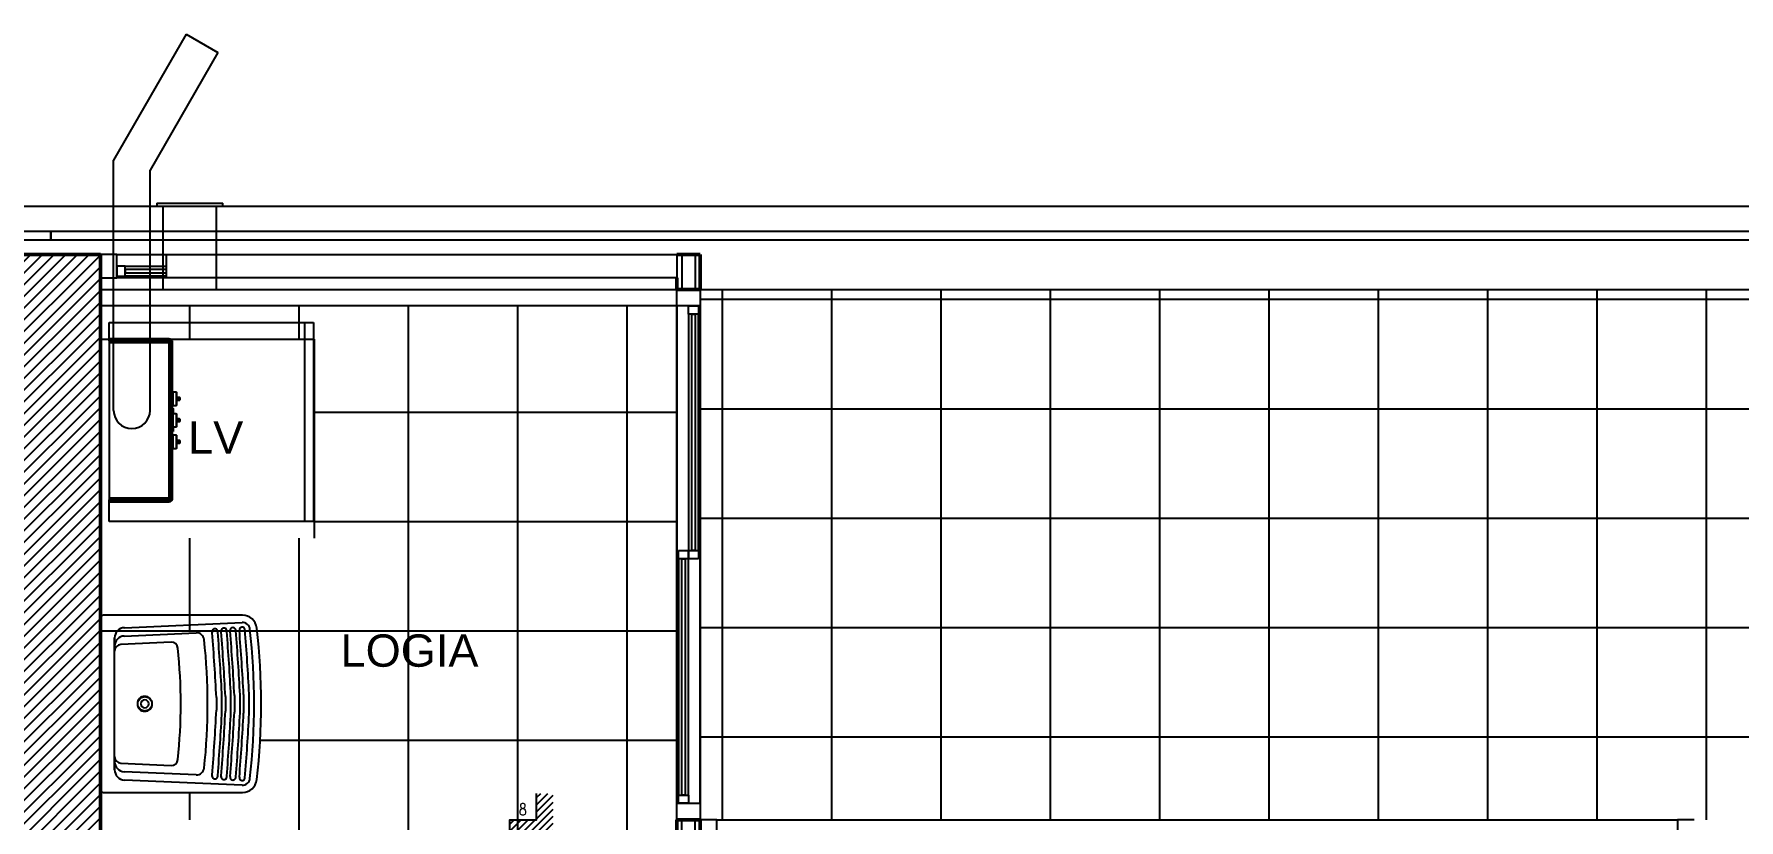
# Model space of a CAD drawing. Header units: millimetres. Extents: x -42700 to 155289, y -7931 to 68797.
# Drawn here: x 13645 to 18790, y 39490 to 41860 of the extents above; entities that cross this region are included whole.
import ezdxf

# ---------------------------------------------------------------- set-up
doc = ezdxf.new("R2010")
doc.units = ezdxf.units.MM
doc.layers.add('01 arquitectura', color=8, linetype='Continuous')
doc.styles.add('Arial_2', font='arial.ttf', dxfattribs={"height": 0.0975})
doc.styles.add('ROMANS', font='romans')

msp = doc.modelspace()

# ---------------------------------------------------------------- hatches: boundary and pattern name
at = {"layer": '01 arquitectura'}
h = msp.add_hatch(dxfattribs=at)
h.set_pattern_fill('_USER', color=9, scale=24.999937, angle=45, style=0, pattern_type=0)
h.set_pattern_definition([(45, (13544.71, 33609.606), (-17.677625, 17.677625), [])])
h.paths.add_polyline_path([(13544.711, 33609.606), (18789.698, 33609.606), (18789.698, 33909.605), (13844.71, 33909.605), (13844.71, 41194.587), (13544.711, 41194.587)])
h = msp.add_hatch(dxfattribs=at)
h.set_pattern_fill('FP_9', color=9, scale=999.9975, style=0, pattern_type=2)
h.set_pattern_definition([(90, (3841.73, 24229.63), (-329.999, 0), []), (180, (3841.73, 24229.63), (0, -329.999), [])])
h.paths.add_polyline_path([(15654.706, 39489.591), (26334.679, 39489.591), (26334.679, 41089.587), (15654.706, 41089.587), (15654.706, 39654.039)])
h = msp.add_hatch(dxfattribs=at)
h.set_pattern_fill('FP_19', color=9, scale=999.9975, style=0, pattern_type=2)
h.set_pattern_definition([(90, (4214.73, 24219.63), (-329.999, 0), []), (180, (4214.73, 24219.63), (0, -329.999), [])])
h.paths.add_polyline_path([(15073.11, 36149.6), (15234.707, 36149.6), (15234.707, 39139.592), (15584.706, 39139.592), (15584.706, 41039.587), (13844.71, 41039.587), (13844.71, 40939.588), (14489.709, 40939.588), (14489.709, 40339.589), (13844.71, 40339.589), (13844.71, 40057.09), (14329.709, 40057.09), (14329.709, 39572.091), (13844.71, 39572.091), (13844.71, 39489.591), (14444.709, 39489.591), (14444.709, 36149.6)])
h = msp.add_hatch(dxfattribs=at)
h.set_pattern_fill('_USER', color=9, scale=14.999962, angle=45, style=0, pattern_type=0)
h.set_pattern_definition([(45, (-111344.258, -91297.096), (-10.6065752, 10.6065752), [])])
h.paths.add_polyline_path([(15210.792, 39569.591), (15160.792, 39569.591), (15160.792, 39489.591), (15080.792, 39489.591), (15080.792, 39419.591), (15160.792, 39419.591), (15160.792, 39339.592), (15210.792, 39339.592)])

# ---------------------------------------------------------------- linework, layer by layer
at = {"layer": '01 arquitectura', "color": 8}
for p, q in [((14104.103, 41859.585), (13884.71, 41479.586)), ((14104.103, 41859.585), (14199.593, 41804.454)), ((14199.593, 41804.454), (13994.71, 41449.586)), ((13884.71, 40724.726), (13884.71, 41479.586)), ((13994.71, 40724.726), (13994.71, 41449.586)), ((39374.646, 41339.587), (867.003, 41339.587)), ((14014.71, 41349.587), (14214.709, 41349.587)), ((14014.71, 41349.587), (14014.71, 41339.587)), ((14034.71, 41089.587), (14034.71, 41339.587)), ((14194.709, 41089.587), (14194.709, 41339.587)), ((14214.709, 41339.587), (14214.709, 41349.587)), ((13694.711, 41264.419), (867.003, 41264.419)), ((13694.711, 41239.019), (13694.711, 41264.419)), ((39262.347, 41264.419), (13694.711, 41264.419)), ((13694.711, 41264.419), (13694.711, 41239.019)), ((867.003, 41239.019), (13694.711, 41239.019)), ((13694.711, 41239.019), (39236.947, 41239.019)), ((13894.71, 41194.587), (14044.71, 41194.587)), ((14044.71, 41194.587), (15584.706, 41194.587)), ((14044.71, 41124.587), (14044.71, 41194.587)), ((15584.706, 41194.587), (15584.706, 41124.587)), ((15599.706, 41194.587), (15599.706, 41089.587)), ((15639.706, 41194.587), (15639.706, 41089.587)), ((14044.71, 41124.587), (13894.71, 41124.587)), ((13919.71, 41159.587), (14044.71, 41159.587)), ((14044.71, 41129.587), (13919.71, 41129.587)), ((15584.706, 41124.587), (14044.71, 41124.587)), ((13844.71, 41089.587), (15584.706, 41089.587)), ((15654.706, 41089.587), (26334.679, 41089.587)), ((15654.706, 41089.587), (15654.706, 39489.591)), ((15584.706, 41039.587), (13844.71, 41039.587)), ((15584.706, 41039.587), (15584.706, 39539.591)), ((15584.706, 39139.592), (15584.706, 41039.587)), ((15619.706, 41014.587), (15619.706, 40302.089)), ((15649.706, 40302.089), (15649.706, 41014.587)), ((15654.706, 39539.591), (15654.706, 41039.587)), ((13871.714, 40939.726), (13871.714, 40989.587)), ((13871.714, 40989.587), (14488.161, 40989.587)), ((14461.712, 40389.589), (14461.712, 40989.587)), ((14488.161, 40989.587), (14488.161, 40389.589)), ((13844.71, 40939.588), (14489.709, 40939.588)), ((13871.714, 40934.726), (13871.714, 40929.726)), ((13871.714, 40929.726), (13871.714, 40459.727)), ((13871.714, 40929.726), (14051.713, 40929.726)), ((14051.713, 40929.726), (14051.713, 40934.726)), ((14051.713, 40929.726), (14051.713, 40459.727)), ((14489.709, 40939.588), (14489.709, 40339.589)), ((14064.713, 40774.726), (14061.713, 40774.726)), ((14073.713, 40779.726), (14064.713, 40779.726)), ((14064.713, 40739.726), (14064.713, 40779.726)), ((14073.713, 40779.726), (14073.713, 40739.726)), ((14074.713, 40778.726), (14074.713, 40763.334)), ((14074.713, 40778.726), (14074.713, 40773.161)), ((14074.713, 40762.399), (14074.713, 40757.054)), ((14074.713, 40756.119), (14074.713, 40740.726)), ((14083.713, 40763.726), (14075.713, 40763.726)), ((14083.713, 40763.726), (14075.713, 40763.726)), ((14075.713, 40763.726), (14075.713, 40762.726)), ((14075.713, 40763.433), (14075.713, 40763.726)), ((14075.713, 40763.726), (14083.713, 40763.726)), ((14075.713, 40762.726), (14083.713, 40762.726)), ((14075.713, 40755.726), (14075.713, 40756.726)), ((14083.713, 40756.726), (14075.713, 40756.726)), ((14075.713, 40756.019), (14075.713, 40755.726)), ((14075.713, 40755.726), (14083.713, 40755.726)), ((14083.713, 40755.726), (14075.713, 40755.726)), ((14075.713, 40755.726), (14083.713, 40755.726)), ((14083.713, 40763.433), (14083.713, 40763.726)), ((14083.713, 40762.726), (14083.713, 40756.726)), ((14083.713, 40756.726), (14084.713, 40756.726)), ((14083.713, 40755.726), (14083.713, 40756.726)), ((14084.713, 40762.726), (14084.42, 40762.726)), ((14084.564, 40756.726), (14084.713, 40756.726)), ((14084.713, 40756.726), (14084.713, 40762.726)), ((14084.713, 40762.726), (14084.713, 40756.726)), ((14084.713, 40756.726), (14084.713, 40762.726)), ((14061.713, 40744.726), (14064.713, 40744.726)), ((14064.713, 40709.727), (14061.713, 40709.727)), ((14064.713, 40739.726), (14073.713, 40739.726)), ((14073.713, 40714.727), (14064.713, 40714.727)), ((14064.713, 40674.727), (14064.713, 40714.727)), ((14073.713, 40714.727), (14073.713, 40674.727)), ((14074.713, 40746.291), (14074.713, 40740.726)), ((14074.713, 40713.727), (14074.713, 40698.334)), ((14074.713, 40713.727), (14074.713, 40708.162)), ((14074.713, 40697.399), (14074.713, 40692.054)), ((14083.713, 40698.727), (14075.713, 40698.727)), ((14075.713, 40698.434), (14075.713, 40698.727)), ((14075.713, 40698.727), (14083.713, 40698.727)), ((14083.713, 40698.727), (14075.713, 40698.727)), ((14075.713, 40698.727), (14075.713, 40697.727)), ((14075.713, 40697.727), (14083.713, 40697.727)), ((14083.713, 40698.434), (14083.713, 40698.727)), ((14083.713, 40697.727), (14083.713, 40691.727)), ((14084.713, 40697.727), (14084.42, 40697.727)), ((14084.713, 40691.727), (14084.713, 40697.727)), ((14084.713, 40697.727), (14084.713, 40691.727)), ((14084.713, 40691.727), (14084.713, 40697.727)), ((14061.713, 40694.727), (14056.713, 40694.727)), ((14061.713, 40679.727), (14064.713, 40679.727)), ((14064.713, 40674.727), (14073.713, 40674.727)), ((14073.713, 40649.727), (14064.713, 40649.727)), ((14064.713, 40609.727), (14064.713, 40649.727)), ((14073.713, 40649.727), (14073.713, 40609.727)), ((14074.713, 40691.119), (14074.713, 40675.727)), ((14074.713, 40681.292), (14074.713, 40675.727)), ((14074.713, 40648.727), (14074.713, 40633.334)), ((14074.713, 40648.727), (14074.713, 40643.162)), ((14075.713, 40690.727), (14075.713, 40691.727)), ((14083.713, 40691.727), (14075.713, 40691.727)), ((14075.713, 40691.019), (14075.713, 40690.727)), ((14075.713, 40690.727), (14083.713, 40690.727)), ((14083.713, 40690.727), (14075.713, 40690.727)), ((14075.713, 40690.727), (14083.713, 40690.727)), ((14083.713, 40691.727), (14084.713, 40691.727)), ((14083.713, 40690.727), (14083.713, 40691.727)), ((14084.564, 40691.727), (14084.713, 40691.727)), ((14064.713, 40644.727), (14061.713, 40644.727)), ((14061.713, 40614.727), (14064.713, 40614.727)), ((14064.713, 40609.727), (14073.713, 40609.727)), ((14074.713, 40632.399), (14074.713, 40627.054)), ((14074.713, 40626.119), (14074.713, 40610.727)), ((14074.713, 40616.292), (14074.713, 40610.727)), ((14083.713, 40633.727), (14075.713, 40633.727)), ((14083.713, 40633.727), (14075.713, 40633.727)), ((14075.713, 40633.727), (14075.713, 40632.727)), ((14075.713, 40633.434), (14075.713, 40633.727)), ((14075.713, 40633.727), (14083.713, 40633.727)), ((14075.713, 40632.727), (14083.713, 40632.727)), ((14075.713, 40625.727), (14075.713, 40626.727)), ((14083.713, 40626.727), (14075.713, 40626.727)), ((14075.713, 40626.02), (14075.713, 40625.727)), ((14075.713, 40625.727), (14083.713, 40625.727)), ((14083.713, 40625.727), (14075.713, 40625.727)), ((14075.713, 40625.727), (14083.713, 40625.727)), ((14083.713, 40633.434), (14083.713, 40633.727)), ((14083.713, 40632.727), (14083.713, 40626.727)), ((14083.713, 40626.727), (14084.713, 40626.727)), ((14083.713, 40625.727), (14083.713, 40626.727)), ((14084.713, 40632.727), (14084.42, 40632.727)), ((14084.564, 40626.727), (14084.713, 40626.727)), ((14084.713, 40626.727), (14084.713, 40632.727)), ((14084.713, 40632.727), (14084.713, 40626.727)), ((14084.713, 40626.727), (14084.713, 40632.727)), ((13871.714, 40459.727), (13871.714, 40454.727)), ((14051.713, 40459.727), (13871.714, 40459.727)), ((13871.714, 40389.589), (13871.714, 40449.727)), ((14053.949, 40459.727), (14051.713, 40459.727)), ((14053.949, 40459.727), (14056.713, 40459.727)), ((14488.161, 40389.589), (13871.714, 40389.589)), ((15589.706, 40277.089), (15589.706, 39564.591)), ((15619.706, 39564.591), (15619.706, 40277.089)), ((14273.197, 40107.09), (13854.509, 40107.09)), ((13917.206, 40069.315), (14272.364, 40084.769)), ((13887.711, 40038.508), (13887.711, 40014.19)), ((13887.711, 39640.673), (13887.711, 40038.508)), ((13916.407, 40044.162), (14134.016, 40053.631)), ((13887.711, 40014.19), (13887.711, 40010.707)), ((14058.123, 40025.328), (13906.842, 40018.746)), ((13957.395, 39846.543), (13965.569, 39857.793)), ((13957.395, 39832.637), (13957.395, 39846.543)), ((13965.569, 39821.387), (13957.395, 39832.637)), ((13965.569, 39857.793), (13978.794, 39862.09)), ((13978.794, 39862.09), (13992.019, 39857.793)), ((13992.019, 39857.793), (14000.193, 39846.543)), ((14000.193, 39832.637), (13992.019, 39821.387)), ((14000.193, 39846.543), (14000.193, 39832.637)), ((14194.822, 39858.99), (14194.822, 39839.59)), ((14194.822, 39839.59), (14194.822, 39820.191)), ((14211.709, 39839.59), (14211.709, 39860.859)), ((14211.709, 39818.322), (14211.709, 39839.59)), ((14221.943, 39861.992), (14221.943, 39839.59)), ((14221.943, 39839.59), (14221.943, 39817.189)), ((14238.83, 39839.59), (14238.83, 39863.861)), ((14238.83, 39815.319), (14238.83, 39839.59)), ((14249.065, 39864.994), (14249.065, 39839.59)), ((14249.065, 39839.59), (14249.065, 39814.187)), ((14266.207, 39839.59), (14266.207, 39866.891)), ((14266.207, 39812.289), (14266.207, 39839.59)), ((14276.902, 39868.075), (14276.902, 39839.59)), ((14276.902, 39839.59), (14276.902, 39811.105)), ((14293.788, 39839.59), (14293.788, 39869.944)), ((14293.788, 39809.236), (14293.788, 39839.59)), ((13978.794, 39817.09), (13965.569, 39821.387)), ((13992.019, 39821.387), (13978.794, 39817.09)), ((13887.711, 39668.455), (13887.711, 39664.967)), ((13887.711, 39664.967), (13887.711, 39640.673)), ((13906.842, 39660.435), (14058.123, 39653.852)), ((14134.013, 39625.527), (13916.407, 39634.995)), ((13854.509, 39572.091), (14273.197, 39572.091)), ((14272.364, 39594.412), (13917.206, 39609.866)), ((15599.706, 36174.599), (15599.706, 39489.591)), ((15639.706, 36134.6), (15639.706, 39489.591)), ((15704.706, 39489.591), (18604.698, 39489.591))]:
    msp.add_line(p, q, dxfattribs=at)
at = {"layer": '01 arquitectura', "color": 8, "lineweight": 50}
for p, q in [((13844.71, 41194.587), (13544.711, 41194.587)), ((13844.71, 33909.605), (13844.71, 41194.587)), ((15654.706, 41194.587), (15584.706, 41194.587)), ((15654.706, 41089.587), (15654.706, 41194.587)), ((15584.706, 41124.587), (15584.706, 41089.587)), ((15584.706, 41089.587), (15654.706, 41089.587)), ((15584.706, 39489.591), (15584.706, 36189.599)), ((15654.706, 39489.591), (15584.706, 39489.591)), ((15654.706, 36119.6), (15654.706, 39489.591))]:
    msp.add_line(p, q, dxfattribs=at)
at = {"layer": '01 arquitectura', "color": 8, "lineweight": 25}
for p, q in [((13894.71, 41194.587), (13844.71, 41194.587)), ((13894.71, 41124.587), (13894.71, 41194.587)), ((13844.71, 41124.587), (13894.71, 41124.587)), ((13919.71, 41159.587), (13894.71, 41159.587)), ((13894.71, 41159.587), (13894.71, 41129.587)), ((13894.71, 41129.587), (13919.71, 41129.587)), ((13919.71, 41129.587), (13919.71, 41159.587)), ((14044.71, 41149.587), (13919.71, 41149.587)), ((13919.71, 41149.587), (13919.71, 41139.587)), ((13919.71, 41139.587), (14044.71, 41139.587)), ((15584.706, 41039.587), (15584.706, 41089.587)), ((15654.706, 41089.587), (15654.706, 41039.587)), ((15654.706, 41039.587), (15584.706, 41039.587)), ((15619.706, 41039.587), (15649.706, 41039.587)), ((15619.706, 41014.587), (15619.706, 41039.587)), ((15649.706, 41014.587), (15619.706, 41014.587)), ((15629.706, 41014.587), (15639.706, 41014.587)), ((15629.706, 40302.089), (15629.706, 41014.587)), ((15639.706, 41014.587), (15639.706, 40302.089)), ((15649.706, 41039.587), (15649.706, 41014.587)), ((15589.706, 40302.089), (15619.706, 40302.089)), ((15589.706, 40277.089), (15589.706, 40302.089)), ((15619.706, 40302.089), (15619.706, 40277.089)), ((15619.706, 40302.089), (15649.706, 40302.089)), ((15619.706, 40277.089), (15619.706, 40302.089)), ((15639.706, 40302.089), (15629.706, 40302.089)), ((15649.706, 40302.089), (15649.706, 40277.089)), ((15619.706, 40277.089), (15589.706, 40277.089)), ((15599.706, 40277.089), (15609.706, 40277.089)), ((15599.706, 39564.591), (15599.706, 40277.089)), ((15609.706, 40277.089), (15609.706, 39564.591)), ((15649.706, 40277.089), (15619.706, 40277.089)), ((15584.706, 39539.591), (15654.706, 39539.591)), ((15584.706, 39489.591), (15584.706, 39539.591)), ((15589.706, 39564.591), (15619.706, 39564.591)), ((15589.706, 39539.591), (15589.706, 39564.591)), ((15619.706, 39539.591), (15589.706, 39539.591)), ((15609.706, 39564.591), (15599.706, 39564.591)), ((15619.706, 39564.591), (15619.706, 39539.591)), ((15654.706, 39539.591), (15654.706, 39489.591)), ((15704.706, 39489.591), (15654.706, 39489.591)), ((15704.706, 39419.591), (15704.706, 39489.591)), ((18654.698, 39489.591), (18604.698, 39489.591)), ((18604.698, 39489.591), (18604.698, 39419.591))]:
    msp.add_line(p, q, dxfattribs=at)
at = {"layer": '01 arquitectura', "color": 8, "lineweight": 35}
for p, q in [((14051.713, 40939.726), (13871.714, 40939.726)), ((13871.714, 40939.726), (13871.714, 40934.726)), ((13871.714, 40934.726), (14051.713, 40934.726)), ((14056.713, 40929.726), (14056.713, 40694.829)), ((14061.713, 40694.829), (14061.713, 40929.726)), ((14056.713, 40694.829), (14061.713, 40694.829)), ((14061.713, 40694.625), (14056.713, 40694.625)), ((14056.713, 40694.625), (14056.713, 40459.727)), ((14061.713, 40459.727), (14061.713, 40694.625)), ((14051.713, 40454.727), (13871.714, 40454.727)), ((13871.714, 40454.727), (13871.714, 40449.727)), ((13871.714, 40449.727), (14051.713, 40449.727))]:
    msp.add_line(p, q, dxfattribs=at)
at = {"layer": '01 arquitectura', "color": 8, "flags": 128}
for points in [[(14073.713, 40779.726), (14073.753, 40779.726), (14073.793, 40779.723), (14073.833, 40779.719), (14073.872, 40779.714), (14073.912, 40779.706), (14073.951, 40779.698), (14073.989, 40779.687), (14074.028, 40779.676), (14074.065, 40779.662), (14074.103, 40779.647), (14074.139, 40779.631), (14074.175, 40779.613), (14074.21, 40779.594), (14074.244, 40779.574), (14074.278, 40779.552), (14074.31, 40779.528), (14074.342, 40779.504), (14074.373, 40779.478), (14074.402, 40779.451), (14074.43, 40779.423), (14074.458, 40779.394), (14074.484, 40779.364), (14074.509, 40779.332), (14074.532, 40779.3), (14074.555, 40779.267), (14074.576, 40779.233), (14074.595, 40779.198), (14074.613, 40779.162), (14074.63, 40779.126), (14074.645, 40779.089), (14074.659, 40779.051), (14074.671, 40779.013), (14074.682, 40778.975), (14074.691, 40778.936), (14074.699, 40778.896), (14074.705, 40778.857), (14074.709, 40778.817), (14074.712, 40778.777), (14074.713, 40778.737), (14074.713, 40778.726)], [(14074.713, 40740.726), (14074.713, 40740.742), (14074.713, 40740.787), (14074.713, 40740.863), (14074.713, 40740.969), (14074.713, 40741.105), (14074.713, 40741.271), (14074.713, 40741.466), (14074.713, 40741.691), (14074.713, 40741.944), (14074.713, 40742.226), (14074.713, 40742.536), (14074.713, 40742.874), (14074.713, 40743.238), (14074.713, 40743.629), (14074.713, 40744.045), (14074.713, 40744.487), (14074.713, 40744.953), (14074.713, 40745.442), (14074.713, 40745.955), (14074.713, 40746.489), (14074.713, 40747.045), (14074.713, 40747.621), (14074.713, 40748.216), (14074.713, 40748.83), (14074.713, 40749.461), (14074.713, 40750.108), (14074.713, 40750.771), (14074.713, 40751.448), (14074.713, 40752.139), (14074.713, 40752.842), (14074.713, 40753.555), (14074.713, 40754.279), (14074.713, 40755.011), (14074.713, 40755.751), (14074.713, 40756.497), (14074.713, 40757.248), (14074.713, 40758.004), (14074.713, 40758.762), (14074.713, 40759.521), (14074.713, 40760.281), (14074.713, 40761.04), (14074.713, 40761.797), (14074.713, 40762.551), (14074.713, 40763.3), (14074.713, 40764.043), (14074.713, 40764.78), (14074.713, 40765.508), (14074.713, 40766.227), (14074.713, 40766.936), (14074.713, 40767.633), (14074.713, 40768.318), (14074.713, 40768.989), (14074.713, 40769.645), (14074.713, 40770.285), (14074.713, 40770.908), (14074.713, 40771.513), (14074.713, 40772.1), (14074.713, 40772.666), (14074.713, 40773.212), (14074.713, 40773.737), (14074.713, 40774.239), (14074.713, 40774.718), (14074.713, 40775.172), (14074.713, 40775.603), (14074.713, 40776.007), (14074.713, 40776.386), (14074.713, 40776.738), (14074.713, 40777.063), (14074.713, 40777.36), (14074.713, 40777.629), (14074.713, 40777.869), (14074.713, 40778.08), (14074.713, 40778.262), (14074.713, 40778.414), (14074.713, 40778.536), (14074.713, 40778.628), (14074.713, 40778.69), (14074.713, 40778.722), (14074.713, 40778.726)], [(14074.713, 40778.726), (14074.713, 40778.711), (14074.713, 40778.666), (14074.713, 40778.59), (14074.713, 40778.484), (14074.713, 40778.348), (14074.713, 40778.182), (14074.713, 40777.986), (14074.713, 40777.762), (14074.713, 40777.508), (14074.713, 40777.227), (14074.713, 40776.917), (14074.713, 40776.579), (14074.713, 40776.215), (14074.713, 40775.824), (14074.713, 40775.408), (14074.713, 40774.966), (14074.713, 40774.5), (14074.713, 40774.011)], [(14075.713, 40763.726), (14075.673, 40763.727), (14075.633, 40763.73), (14075.593, 40763.734), (14075.554, 40763.739), (14075.514, 40763.746), (14075.475, 40763.755), (14075.437, 40763.765), (14075.399, 40763.777), (14075.361, 40763.79), (14075.324, 40763.805), (14075.287, 40763.822), (14075.251, 40763.839), (14075.216, 40763.859), (14075.182, 40763.879), (14075.148, 40763.901), (14075.116, 40763.924), (14075.084, 40763.949), (14075.054, 40763.975), (14075.024, 40764.002), (14074.996, 40764.03), (14074.968, 40764.059), (14074.942, 40764.089), (14074.918, 40764.121), (14074.894, 40764.153), (14074.872, 40764.186), (14074.851, 40764.22), (14074.831, 40764.255), (14074.813, 40764.291), (14074.796, 40764.327), (14074.781, 40764.364), (14074.767, 40764.402), (14074.755, 40764.44), (14074.744, 40764.478), (14074.735, 40764.517), (14074.728, 40764.556), (14074.722, 40764.596), (14074.717, 40764.636), (14074.714, 40764.676), (14074.713, 40764.716), (14074.713, 40764.726)], [(14074.713, 40754.726), (14074.714, 40754.766), (14074.716, 40754.806), (14074.72, 40754.846), (14074.726, 40754.886), (14074.733, 40754.925), (14074.742, 40754.964), (14074.752, 40755.003), (14074.764, 40755.041), (14074.777, 40755.079), (14074.792, 40755.116), (14074.808, 40755.152), (14074.826, 40755.188), (14074.845, 40755.223), (14074.866, 40755.258), (14074.888, 40755.291), (14074.911, 40755.324), (14074.936, 40755.355), (14074.961, 40755.386), (14074.988, 40755.415), (14075.016, 40755.444), (14075.046, 40755.471), (14075.076, 40755.497), (14075.107, 40755.522), (14075.14, 40755.546), (14075.173, 40755.568), (14075.207, 40755.589), (14075.242, 40755.608), (14075.277, 40755.627), (14075.314, 40755.643), (14075.351, 40755.658), (14075.388, 40755.672), (14075.426, 40755.684), (14075.465, 40755.695), (14075.504, 40755.704), (14075.543, 40755.712), (14075.583, 40755.718), (14075.622, 40755.722), (14075.662, 40755.725), (14075.702, 40755.726), (14075.713, 40755.726)], [(14084.713, 40762.726), (14084.712, 40762.774), (14084.708, 40762.823), (14084.702, 40762.874), (14084.693, 40762.928), (14084.68, 40762.983), (14084.663, 40763.039), (14084.642, 40763.096), (14084.617, 40763.154), (14084.587, 40763.212), (14084.553, 40763.269), (14084.514, 40763.325), (14084.471, 40763.378), (14084.425, 40763.429), (14084.374, 40763.477), (14084.321, 40763.52), (14084.266, 40763.56), (14084.209, 40763.595), (14084.151, 40763.625), (14084.093, 40763.651), (14084.036, 40763.673), (14083.979, 40763.69), (14083.924, 40763.704), (14083.871, 40763.714), (14083.819, 40763.721), (14083.769, 40763.725), (14083.721, 40763.726), (14083.713, 40763.726)], [(14061.713, 40731.644), (14062.261, 40731.594), (14062.767, 40731.453), (14063.183, 40731.26), (14063.827, 40730.773), (14064.209, 40730.309), (14064.429, 40729.918), (14064.645, 40729.28), (14064.713, 40728.661)], [(14074.713, 40740.726), (14074.712, 40740.686), (14074.71, 40740.647), (14074.706, 40740.607), (14074.7, 40740.567), (14074.693, 40740.528), (14074.684, 40740.489), (14074.674, 40740.45), (14074.662, 40740.412), (14074.649, 40740.374), (14074.634, 40740.337), (14074.618, 40740.301), (14074.6, 40740.265), (14074.581, 40740.23), (14074.56, 40740.195), (14074.538, 40740.162), (14074.515, 40740.129), (14074.491, 40740.098), (14074.465, 40740.067), (14074.438, 40740.038), (14074.41, 40740.009), (14074.381, 40739.982), (14074.35, 40739.956), (14074.319, 40739.931), (14074.287, 40739.907), (14074.253, 40739.885), (14074.219, 40739.864), (14074.184, 40739.844), (14074.149, 40739.826), (14074.112, 40739.81), (14074.075, 40739.794), (14074.038, 40739.781), (14074, 40739.768), (14073.961, 40739.758), (14073.922, 40739.749), (14073.883, 40739.741), (14073.844, 40739.735), (14073.804, 40739.731), (14073.764, 40739.728), (14073.724, 40739.727), (14073.713, 40739.726)], [(14073.713, 40714.727), (14073.753, 40714.726), (14073.793, 40714.723), (14073.833, 40714.719), (14073.872, 40714.714), (14073.912, 40714.707), (14073.951, 40714.698), (14073.989, 40714.688), (14074.028, 40714.676), (14074.065, 40714.662), (14074.103, 40714.648), (14074.139, 40714.631), (14074.175, 40714.614), (14074.21, 40714.594), (14074.244, 40714.574), (14074.278, 40714.552), (14074.31, 40714.529), (14074.342, 40714.504), (14074.373, 40714.478), (14074.402, 40714.451), (14074.43, 40714.423), (14074.458, 40714.394), (14074.484, 40714.364), (14074.509, 40714.332), (14074.532, 40714.3), (14074.555, 40714.267), (14074.576, 40714.233), (14074.595, 40714.198), (14074.613, 40714.162), (14074.63, 40714.126), (14074.645, 40714.089), (14074.659, 40714.051), (14074.671, 40714.013), (14074.682, 40713.975), (14074.691, 40713.936), (14074.699, 40713.896), (14074.705, 40713.857), (14074.709, 40713.817), (14074.712, 40713.777), (14074.713, 40713.737), (14074.713, 40713.727)], [(14074.713, 40745.716), (14074.713, 40745.214), (14074.713, 40744.735), (14074.713, 40744.28), (14074.713, 40743.85), (14074.713, 40743.446), (14074.713, 40743.067), (14074.713, 40742.715), (14074.713, 40742.39), (14074.713, 40742.093), (14074.713, 40741.824), (14074.713, 40741.584), (14074.713, 40741.373), (14074.713, 40741.191), (14074.713, 40741.039), (14074.713, 40740.917), (14074.713, 40740.824), (14074.713, 40740.762), (14074.713, 40740.731), (14074.713, 40740.726)], [(14074.713, 40675.727), (14074.713, 40675.742), (14074.713, 40675.787), (14074.713, 40675.863), (14074.713, 40675.969), (14074.713, 40676.105), (14074.713, 40676.271), (14074.713, 40676.467), (14074.713, 40676.691), (14074.713, 40676.945), (14074.713, 40677.226), (14074.713, 40677.536), (14074.713, 40677.874), (14074.713, 40678.238), (14074.713, 40678.629), (14074.713, 40679.045), (14074.713, 40679.487), (14074.713, 40679.953), (14074.713, 40680.442), (14074.713, 40680.955), (14074.713, 40681.489), (14074.713, 40682.045), (14074.713, 40682.621), (14074.713, 40683.216), (14074.713, 40683.83), (14074.713, 40684.461), (14074.713, 40685.108), (14074.713, 40685.771), (14074.713, 40686.449), (14074.713, 40687.139), (14074.713, 40687.842), (14074.713, 40688.555), (14074.713, 40689.279), (14074.713, 40690.011), (14074.713, 40690.751), (14074.713, 40691.497), (14074.713, 40692.249), (14074.713, 40693.004), (14074.713, 40693.762), (14074.713, 40694.521), (14074.713, 40695.281), (14074.713, 40696.04), (14074.713, 40696.797), (14074.713, 40697.551), (14074.713, 40698.3), (14074.713, 40699.043), (14074.713, 40699.78), (14074.713, 40700.508), (14074.713, 40701.227), (14074.713, 40701.936), (14074.713, 40702.633), (14074.713, 40703.318), (14074.713, 40703.989), (14074.713, 40704.645), (14074.713, 40705.285), (14074.713, 40705.908), (14074.713, 40706.513), (14074.713, 40707.1), (14074.713, 40707.667), (14074.713, 40708.213), (14074.713, 40708.737), (14074.713, 40709.239), (14074.713, 40709.718), (14074.713, 40710.173), (14074.713, 40710.603), (14074.713, 40711.007), (14074.713, 40711.386), (14074.713, 40711.738), (14074.713, 40712.063), (14074.713, 40712.36), (14074.713, 40712.629), (14074.713, 40712.869), (14074.713, 40713.08), (14074.713, 40713.262), (14074.713, 40713.414), (14074.713, 40713.536), (14074.713, 40713.629), (14074.713, 40713.69), (14074.713, 40713.722), (14074.713, 40713.727)], [(14074.713, 40713.727), (14074.713, 40713.711), (14074.713, 40713.666), (14074.713, 40713.59), (14074.713, 40713.484), (14074.713, 40713.348), (14074.713, 40713.182), (14074.713, 40712.987), (14074.713, 40712.762), (14074.713, 40712.509), (14074.713, 40712.227), (14074.713, 40711.917), (14074.713, 40711.579), (14074.713, 40711.215), (14074.713, 40710.824), (14074.713, 40710.408), (14074.713, 40709.966), (14074.713, 40709.5), (14074.713, 40709.011)], [(14075.713, 40698.727), (14075.673, 40698.727), (14075.633, 40698.73), (14075.593, 40698.734), (14075.554, 40698.739), (14075.514, 40698.746), (14075.475, 40698.755), (14075.437, 40698.765), (14075.399, 40698.777), (14075.361, 40698.791), (14075.324, 40698.805), (14075.287, 40698.822), (14075.251, 40698.84), (14075.216, 40698.859), (14075.182, 40698.879), (14075.148, 40698.901), (14075.116, 40698.924), (14075.084, 40698.949), (14075.054, 40698.975), (14075.024, 40699.002), (14074.996, 40699.03), (14074.968, 40699.059), (14074.942, 40699.089), (14074.918, 40699.121), (14074.894, 40699.153), (14074.872, 40699.186), (14074.851, 40699.22), (14074.831, 40699.255), (14074.813, 40699.291), (14074.796, 40699.327), (14074.781, 40699.364), (14074.767, 40699.402), (14074.755, 40699.44), (14074.744, 40699.478), (14074.735, 40699.517), (14074.728, 40699.557), (14074.722, 40699.596), (14074.717, 40699.636), (14074.714, 40699.676), (14074.713, 40699.716), (14074.713, 40699.727)], [(14084.713, 40697.727), (14084.712, 40697.774), (14084.708, 40697.823), (14084.702, 40697.875), (14084.693, 40697.928), (14084.68, 40697.983), (14084.663, 40698.039), (14084.642, 40698.096), (14084.617, 40698.154), (14084.587, 40698.212), (14084.553, 40698.269), (14084.514, 40698.325), (14084.471, 40698.378), (14084.425, 40698.429), (14084.374, 40698.477), (14084.321, 40698.52), (14084.266, 40698.56), (14084.209, 40698.595), (14084.151, 40698.625), (14084.093, 40698.651), (14084.036, 40698.673), (14083.979, 40698.69), (14083.924, 40698.704), (14083.871, 40698.714), (14083.819, 40698.721), (14083.769, 40698.725), (14083.721, 40698.727), (14083.713, 40698.727)], [(14074.713, 40675.727), (14074.712, 40675.687), (14074.71, 40675.647), (14074.706, 40675.607), (14074.7, 40675.567), (14074.693, 40675.528), (14074.684, 40675.489), (14074.674, 40675.45), (14074.662, 40675.412), (14074.649, 40675.374), (14074.634, 40675.337), (14074.618, 40675.301), (14074.6, 40675.265), (14074.581, 40675.23), (14074.56, 40675.195), (14074.538, 40675.162), (14074.515, 40675.129), (14074.491, 40675.098), (14074.465, 40675.067), (14074.438, 40675.038), (14074.41, 40675.009), (14074.381, 40674.982), (14074.35, 40674.956), (14074.319, 40674.931), (14074.287, 40674.907), (14074.253, 40674.885), (14074.219, 40674.864), (14074.184, 40674.845), (14074.149, 40674.827), (14074.112, 40674.81), (14074.075, 40674.795), (14074.038, 40674.781), (14074, 40674.769), (14073.961, 40674.758), (14073.922, 40674.749), (14073.883, 40674.741), (14073.844, 40674.735), (14073.804, 40674.731), (14073.764, 40674.728), (14073.724, 40674.727), (14073.713, 40674.727)], [(14073.713, 40649.727), (14073.753, 40649.726), (14073.793, 40649.723), (14073.833, 40649.719), (14073.872, 40649.714), (14073.912, 40649.707), (14073.951, 40649.698), (14073.989, 40649.688), (14074.028, 40649.676), (14074.065, 40649.663), (14074.103, 40649.648), (14074.139, 40649.631), (14074.175, 40649.614), (14074.21, 40649.594), (14074.244, 40649.574), (14074.278, 40649.552), (14074.31, 40649.529), (14074.342, 40649.504), (14074.373, 40649.478), (14074.402, 40649.452), (14074.43, 40649.423), (14074.458, 40649.394), (14074.484, 40649.364), (14074.509, 40649.332), (14074.532, 40649.3), (14074.555, 40649.267), (14074.576, 40649.233), (14074.595, 40649.198), (14074.613, 40649.162), (14074.63, 40649.126), (14074.645, 40649.089), (14074.659, 40649.051), (14074.671, 40649.013), (14074.682, 40648.975), (14074.691, 40648.936), (14074.699, 40648.897), (14074.705, 40648.857), (14074.709, 40648.817), (14074.712, 40648.777), (14074.713, 40648.737), (14074.713, 40648.727)], [(14074.713, 40689.727), (14074.714, 40689.767), (14074.716, 40689.806), (14074.72, 40689.846), (14074.726, 40689.886), (14074.733, 40689.925), (14074.742, 40689.964), (14074.752, 40690.003), (14074.764, 40690.041), (14074.777, 40690.079), (14074.792, 40690.116), (14074.808, 40690.153), (14074.826, 40690.188), (14074.845, 40690.223), (14074.866, 40690.258), (14074.888, 40690.291), (14074.911, 40690.324), (14074.936, 40690.355), (14074.961, 40690.386), (14074.988, 40690.415), (14075.016, 40690.444), (14075.046, 40690.471), (14075.076, 40690.497), (14075.107, 40690.522), (14075.14, 40690.546), (14075.173, 40690.568), (14075.207, 40690.589), (14075.242, 40690.609), (14075.277, 40690.627), (14075.314, 40690.643), (14075.351, 40690.659), (14075.388, 40690.672), (14075.426, 40690.685), (14075.465, 40690.695), (14075.504, 40690.704), (14075.543, 40690.712), (14075.583, 40690.718), (14075.622, 40690.722), (14075.662, 40690.725), (14075.702, 40690.727), (14075.713, 40690.727)], [(14074.713, 40680.716), (14074.713, 40680.214), (14074.713, 40679.735), (14074.713, 40679.281), (14074.713, 40678.85), (14074.713, 40678.446), (14074.713, 40678.067), (14074.713, 40677.715), (14074.713, 40677.39), (14074.713, 40677.093), (14074.713, 40676.824), (14074.713, 40676.584), (14074.713, 40676.373), (14074.713, 40676.191), (14074.713, 40676.039), (14074.713, 40675.917), (14074.713, 40675.825), (14074.713, 40675.763), (14074.713, 40675.731), (14074.713, 40675.727)], [(14074.713, 40610.727), (14074.713, 40610.742), (14074.713, 40610.788), (14074.713, 40610.863), (14074.713, 40610.969), (14074.713, 40611.106), (14074.713, 40611.271), (14074.713, 40611.467), (14074.713, 40611.691), (14074.713, 40611.945), (14074.713, 40612.227), (14074.713, 40612.536), (14074.713, 40612.874), (14074.713, 40613.238), (14074.713, 40613.629), (14074.713, 40614.045), (14074.713, 40614.487), (14074.713, 40614.953), (14074.713, 40615.442), (14074.713, 40615.955), (14074.713, 40616.489), (14074.713, 40617.045), (14074.713, 40617.621), (14074.713, 40618.216), (14074.713, 40618.83), (14074.713, 40619.461), (14074.713, 40620.109), (14074.713, 40620.772), (14074.713, 40621.449), (14074.713, 40622.139), (14074.713, 40622.842), (14074.713, 40623.556), (14074.713, 40624.279), (14074.713, 40625.011), (14074.713, 40625.751), (14074.713, 40626.497), (14074.713, 40627.249), (14074.713, 40628.004), (14074.713, 40628.762), (14074.713, 40629.522), (14074.713, 40630.282), (14074.713, 40631.041), (14074.713, 40631.797), (14074.713, 40632.551), (14074.713, 40633.3), (14074.713, 40634.044), (14074.713, 40634.78), (14074.713, 40635.508), (14074.713, 40636.228), (14074.713, 40636.936), (14074.713, 40637.633), (14074.713, 40638.318), (14074.713, 40638.989), (14074.713, 40639.645), (14074.713, 40640.285), (14074.713, 40640.908), (14074.713, 40641.514), (14074.713, 40642.1), (14074.713, 40642.667), (14074.713, 40643.213), (14074.713, 40643.737), (14074.713, 40644.239), (14074.713, 40644.718), (14074.713, 40645.173), (14074.713, 40645.603), (14074.713, 40646.008), (14074.713, 40646.386), (14074.713, 40646.738), (14074.713, 40647.063), (14074.713, 40647.36), (14074.713, 40647.629), (14074.713, 40647.869), (14074.713, 40648.08), (14074.713, 40648.262), (14074.713, 40648.414), (14074.713, 40648.537), (14074.713, 40648.629), (14074.713, 40648.691), (14074.713, 40648.722), (14074.713, 40648.727)], [(14074.713, 40648.727), (14074.713, 40648.711), (14074.713, 40648.666), (14074.713, 40648.59), (14074.713, 40648.484), (14074.713, 40648.348), (14074.713, 40648.182), (14074.713, 40647.987), (14074.713, 40647.762), (14074.713, 40647.509), (14074.713, 40647.227), (14074.713, 40646.917), (14074.713, 40646.58), (14074.713, 40646.215), (14074.713, 40645.825), (14074.713, 40645.408), (14074.713, 40644.967), (14074.713, 40644.501), (14074.713, 40644.011)], [(14074.713, 40610.727), (14074.712, 40610.687), (14074.71, 40610.647), (14074.706, 40610.607), (14074.7, 40610.567), (14074.693, 40610.528), (14074.684, 40610.489), (14074.674, 40610.45), (14074.662, 40610.412), (14074.649, 40610.374), (14074.634, 40610.337), (14074.618, 40610.301), (14074.6, 40610.265), (14074.581, 40610.23), (14074.56, 40610.196), (14074.538, 40610.162), (14074.515, 40610.13), (14074.491, 40610.098), (14074.465, 40610.067), (14074.438, 40610.038), (14074.41, 40610.009), (14074.381, 40609.982), (14074.35, 40609.956), (14074.319, 40609.931), (14074.287, 40609.908), (14074.253, 40609.885), (14074.219, 40609.864), (14074.184, 40609.845), (14074.149, 40609.827), (14074.112, 40609.81), (14074.075, 40609.795), (14074.038, 40609.781), (14074, 40609.769), (14073.961, 40609.758), (14073.922, 40609.749), (14073.883, 40609.741), (14073.844, 40609.735), (14073.804, 40609.731), (14073.764, 40609.728), (14073.724, 40609.727), (14073.713, 40609.727)], [(14075.713, 40633.727), (14075.673, 40633.728), (14075.633, 40633.73), (14075.593, 40633.734), (14075.554, 40633.739), (14075.514, 40633.747), (14075.475, 40633.755), (14075.437, 40633.766), (14075.399, 40633.777), (14075.361, 40633.791), (14075.324, 40633.806), (14075.287, 40633.822), (14075.251, 40633.84), (14075.216, 40633.859), (14075.182, 40633.879), (14075.148, 40633.901), (14075.116, 40633.925), (14075.084, 40633.949), (14075.054, 40633.975), (14075.024, 40634.002), (14074.996, 40634.03), (14074.968, 40634.059), (14074.942, 40634.09), (14074.918, 40634.121), (14074.894, 40634.153), (14074.872, 40634.186), (14074.851, 40634.22), (14074.831, 40634.255), (14074.813, 40634.291), (14074.796, 40634.327), (14074.781, 40634.364), (14074.767, 40634.402), (14074.755, 40634.44), (14074.744, 40634.479), (14074.735, 40634.517), (14074.728, 40634.557), (14074.722, 40634.596), (14074.717, 40634.636), (14074.714, 40634.676), (14074.713, 40634.716), (14074.713, 40634.727)], [(14074.713, 40624.727), (14074.714, 40624.767), (14074.716, 40624.807), (14074.72, 40624.846), (14074.726, 40624.886), (14074.733, 40624.925), (14074.742, 40624.964), (14074.752, 40625.003), (14074.764, 40625.041), (14074.777, 40625.079), (14074.792, 40625.116), (14074.808, 40625.153), (14074.826, 40625.189), (14074.845, 40625.224), (14074.866, 40625.258), (14074.888, 40625.291), (14074.911, 40625.324), (14074.936, 40625.356), (14074.961, 40625.386), (14074.988, 40625.416), (14075.016, 40625.444), (14075.046, 40625.471), (14075.076, 40625.497), (14075.107, 40625.522), (14075.14, 40625.546), (14075.173, 40625.568), (14075.207, 40625.589), (14075.242, 40625.609), (14075.277, 40625.627), (14075.314, 40625.644), (14075.351, 40625.659), (14075.388, 40625.673), (14075.426, 40625.685), (14075.465, 40625.695), (14075.504, 40625.705), (14075.543, 40625.712), (14075.583, 40625.718), (14075.622, 40625.723), (14075.662, 40625.725), (14075.702, 40625.727), (14075.713, 40625.727)], [(14074.713, 40615.716), (14074.713, 40615.214), (14074.713, 40614.735), (14074.713, 40614.281), (14074.713, 40613.851), (14074.713, 40613.446), (14074.713, 40613.067), (14074.713, 40612.715), (14074.713, 40612.39), (14074.713, 40612.093), (14074.713, 40611.825), (14074.713, 40611.584), (14074.713, 40611.373), (14074.713, 40611.191), (14074.713, 40611.039), (14074.713, 40610.917), (14074.713, 40610.825), (14074.713, 40610.763), (14074.713, 40610.731), (14074.713, 40610.727)], [(14084.713, 40632.727), (14084.712, 40632.774), (14084.708, 40632.823), (14084.702, 40632.875), (14084.693, 40632.928), (14084.68, 40632.983), (14084.663, 40633.039), (14084.642, 40633.097), (14084.617, 40633.154), (14084.587, 40633.212), (14084.553, 40633.269), (14084.514, 40633.325), (14084.471, 40633.379), (14084.425, 40633.429), (14084.374, 40633.477), (14084.321, 40633.521), (14084.266, 40633.56), (14084.209, 40633.595), (14084.151, 40633.626), (14084.093, 40633.652), (14084.036, 40633.673), (14083.979, 40633.691), (14083.924, 40633.704), (14083.871, 40633.714), (14083.819, 40633.721), (14083.769, 40633.725), (14083.721, 40633.727), (14083.713, 40633.727)]]:
    msp.add_lwpolyline(points, dxfattribs=at)
at = {"layer": '01 arquitectura', "color": 8, "linetype": 'Continuous'}
msp.add_lwpolyline([(15160.792, 39339.592), (15160.792, 39419.591), (15080.792, 39419.591), (15080.792, 39489.591), (15160.792, 39489.591), (15160.792, 39569.591)], dxfattribs=at)
at = {"layer": '01 arquitectura', "color": 8, "lineweight": 35}
for centre, radius, start, end in [((14051.713, 40929.726), 10, 0, 90), ((14051.713, 40929.726), 5, 0, 90), ((14051.713, 40459.727), 5, 270, 0), ((14051.713, 40459.727), 10, 270, 0)]:
    msp.add_arc(centre, radius, start, end, dxfattribs=at)
at = {"layer": '01 arquitectura', "color": 8}
for centre, radius, start, end in [((14075.713, 40764.726), 1, 180, 270), ((14075.713, 40764.726), 1, 180, 270), ((14075.713, 40764.726), 2, 240, 270), ((14075.713, 40754.726), 2, 90, 120), ((14075.713, 40754.726), 2, 105, 120), ((14075.713, 40754.726), 1, 90, 180), ((14075.713, 40754.726), 1, 90, 180), ((14083.713, 40762.726), 1, 0, 90), ((14083.713, 40762.726), 1, 0, 90), ((14083.713, 40756.726), 1, 270, 296.565051), ((14083.713, 40756.726), 1, 296.565051, 0), ((13939.71, 40724.726), 55, 180, 0), ((14075.713, 40699.727), 1, 180, 270), ((14075.713, 40699.727), 1, 180, 270), ((14075.713, 40699.727), 2, 240, 270), ((14083.713, 40697.727), 1, 0, 90), ((14083.713, 40697.727), 1, 0, 90), ((14075.713, 40689.727), 2, 90, 120), ((14075.713, 40689.727), 2, 105, 120), ((14075.713, 40689.727), 1, 90, 180), ((14075.713, 40689.727), 1, 90, 180), ((14083.713, 40691.727), 1, 270, 296.565051), ((14083.713, 40691.727), 1, 296.565051, 0), ((14075.713, 40634.727), 1, 180, 270), ((14075.713, 40634.727), 1, 180, 270), ((14075.713, 40634.727), 2, 240, 270), ((14075.713, 40624.727), 2, 90, 120), ((14075.713, 40624.727), 2, 105, 120), ((14075.713, 40624.727), 1, 90, 180), ((14075.713, 40624.727), 1, 90, 180), ((14083.713, 40632.727), 1, 0, 90), ((14083.713, 40632.727), 1, 0, 90), ((14083.713, 40626.727), 1, 270, 296.565051), ((14083.713, 40626.727), 1, 296.565051, 0), ((14051.713, 40459.727), 10, 270, 296.565051), ((14051.713, 40459.727), 10, 296.565051, 309.100108), ((14051.713, 40459.727), 10, 319.627492, 0), ((13854.509, 40097.291), 9.799, 90, 180), ((13854.509, 40097.291), 9.799, 120, 150), ((14273.364, 40061.79), 23, 6.528405, 92.491544), ((14273.197, 40063.09), 44, 6.408492, 90), ((13918.547, 40038.508), 30.836, 92.491544, 180), ((13917.711, 40014.19), 30, 92.491544, 180), ((14135.016, 40030.652), 23, 6.253071, 92.491544), ((12391.304, 39839.59), 1777.147, 353.746155, 6.253071), ((14190.239, 40057.328), 8.817, 348.763975, 200.534996), ((7885.042, 39542.12), 6317.731, 2.8749112, 4.6494981), ((7885.042, 39542.12), 6334.691, 2.8841362, 4.6494981), ((14217.392, 40059.479), 8.801, 349.119921, 200.179055), ((7885.042, 39542.12), 6344.969, 2.889703, 4.6494982), ((7885.042, 39542.12), 6361.929, 2.898849, 4.6494981), ((14244.751, 40060.693), 8.713, 355.745772, 193.553206), ((7885.042, 39542.12), 6372.208, 2.9043684, 4.6494981), ((7885.042, 39542.12), 6389.424, 2.9135732, 4.6494981), ((14272.561, 40062.059), 8.492, 1.572584, 187.726386), ((7885.042, 39542.12), 6400.165, 2.9192908, 4.649498), ((7885.042, 39542.12), 6417.125, 2.9282796, 4.649498), ((12331.698, 39839.59), 1977.339, 353.471595, 6.528405), ((12283.317, 39839.59), 2046.392, 353.591508, 6.408492), ((13907.711, 39998.764), 20, 92.491544, 180), ((14058.992, 40005.347), 20, 5.676171, 92.491544), ((12391.304, 39839.59), 1695.905, 354.323829, 5.676171), ((13978.794, 39839.59), 22.5, 90, 270), ((13978.794, 39839.59), 12, 90, 270), ((13978.794, 39839.59), 22.5, 270, 90), ((13978.794, 39839.59), 12, 270, 90), ((7885.042, 40137.061), 6317.731, 355.3505019, 357.1250888), ((7885.042, 40137.061), 6334.691, 355.3505019, 357.1158638), ((7885.042, 40137.061), 6344.969, 355.3505018, 357.110297), ((7885.042, 40137.061), 6361.929, 355.3505018, 357.101151), ((7885.042, 40137.061), 6372.208, 355.3505019, 357.0956316), ((7885.042, 40137.061), 6389.424, 355.3505019, 357.0864268), ((7885.042, 40137.061), 6400.165, 355.350502, 357.0807092), ((7885.042, 40137.061), 6417.125, 355.350502, 357.0717204), ((13907.711, 39680.416), 20, 180, 267.508456), ((14058.992, 39673.833), 20, 267.508456, 354.323829), ((13917.711, 39664.967), 30, 180, 267.508456), ((13918.547, 39640.673), 30.836, 180, 267.508456), ((14135.013, 39648.505), 23, 267.508456, 353.746155), ((14190.239, 39621.852), 8.817, 159.465004, 11.236025), ((14217.392, 39619.701), 8.801, 159.820947, 10.880081), ((14244.751, 39618.487), 8.713, 166.446794, 4.254228), ((14272.561, 39617.121), 8.492, 172.273614, 358.427416), ((13854.509, 39581.889), 9.799, 180, 270), ((13854.509, 39581.889), 9.799, 210, 240), ((14273.364, 39617.39), 23, 267.508456, 353.471595), ((14273.197, 39616.091), 44, 270, 353.591508)]:
    msp.add_arc(centre, radius, start, end, dxfattribs=at)
for centre, start_param, end_param in [((14084.046, 40756.393), 2.61799388, 3.66519143), ((14083.38, 40763.06), 4.71238898, 6.80678408), ((14084.046, 40756.393), 3.66519143, 5.75958653), ((14084.046, 40762.393), 5.75958653, 6.80678408), ((14083.38, 40698.06), 4.71238898, 6.80678408), ((14084.046, 40697.393), 5.75958653, 6.80678408), ((14084.046, 40691.393), 2.61799388, 3.66519143), ((14084.046, 40691.393), 3.66519143, 5.75958653), ((14084.046, 40626.393), 2.61799388, 3.66519143), ((14083.38, 40633.06), 4.71238898, 6.80678408), ((14084.046, 40626.393), 3.66519143, 5.75958653), ((14084.046, 40632.393), 5.75958653, 6.80678408)]:
    msp.add_ellipse(centre, major_axis=(0.577, 0.577), ratio=0.57735027, start_param=start_param, end_param=end_param, dxfattribs=at)
msp.add_open_spline([(14056.412, 40929.726), (14056.312, 40929.726), (14056.066, 40929.726), (14055.564, 40929.726), (14054.944, 40929.726), (14054.227, 40929.726), (14053.434, 40929.726), (14052.588, 40929.726), (14052.005, 40929.726), (14051.713, 40929.726)], degree=3, dxfattribs=at)
for points, knots in [([(14074.713, 40764.726), (14074.713, 40764.647), (14074.713, 40764.524), (14074.713, 40764.358), (14074.713, 40764.229), (14074.713, 40764.095), (14074.713, 40763.956), (14074.713, 40763.81), (14074.713, 40763.658), (14074.713, 40763.499), (14074.713, 40763.28), (14074.713, 40763.11), (14074.713, 40762.994)], [-1, -1, -1, -1, -0.83333333, -0.75, -0.66666667, -0.58333333, -0.5, -0.41666667, -0.33333333, -0.25, -0.16666667, 0, 0, 0, 0]), ([(14074.713, 40756.458), (14074.713, 40756.31), (14074.713, 40756.068), (14074.713, 40755.748), (14074.713, 40755.515), (14074.713, 40755.317), (14074.713, 40755.13), (14074.713, 40754.934), (14074.713, 40754.795), (14074.713, 40754.726)], [-1, -1, -1, -1, -0.78571429, -0.64285714, -0.5, -0.39285714, -0.28571429, -0.14285714, 0, 0, 0, 0]), ([(14064.713, 40714.761), (14064.713, 40716.649), (14064.713, 40719.498), (14064.713, 40723.139), (14064.713, 40725.298), (14064.713, 40726.817), (14064.713, 40727.79), (14064.713, 40728.365), (14064.713, 40728.615), (14064.713, 40728.65), (14064.713, 40728.644)], [0.7566826, 0.7566826, 0.7566826, 0.7566826, 0.833333333, 0.875, 0.916666667, 0.9375, 0.958333333, 0.979166667, 0.989583333, 1, 1, 1, 1]), ([(14064.713, 40728.644), (14064.713, 40728.628), (14064.713, 40728.341), (14064.713, 40727.624), (14064.713, 40726.75), (14064.713, 40725.446), (14064.713, 40723.105), (14064.713, 40719.907), (14064.713, 40716.837), (14064.713, 40715.1), (14064.713, 40714.745)], [0, 0, 0, 0, 0.027777778, 0.041666667, 0.055555556, 0.083333333, 0.111111111, 0.166666667, 0.222222222, 0.236442638, 0.236442638, 0.236442638, 0.236442638]), ([(14074.713, 40699.727), (14074.713, 40699.647), (14074.713, 40699.525), (14074.713, 40699.358), (14074.713, 40699.23), (14074.713, 40699.096), (14074.713, 40698.957), (14074.713, 40698.81), (14074.713, 40698.659), (14074.713, 40698.499), (14074.713, 40698.28), (14074.713, 40698.111), (14074.713, 40697.995)], [-1, -1, -1, -1, -0.83333333, -0.75, -0.66666667, -0.58333333, -0.5, -0.41666667, -0.33333333, -0.25, -0.16666667, 0, 0, 0, 0]), ([(14064.713, 40660.81), (14064.713, 40660.826), (14064.713, 40661.214), (14064.713, 40662.454), (14064.713, 40664.013), (14064.713, 40666.357), (14064.713, 40669.555), (14064.713, 40672.621), (14064.713, 40674.355), (14064.713, 40674.708)], [0, 0, 0, 0, 0.027777778, 0.055555556, 0.083333333, 0.111111111, 0.166666667, 0.222222222, 0.236357248, 0.236357248, 0.236357248, 0.236357248]), ([(14064.713, 40673.141), (14064.713, 40671.793), (14064.713, 40669.48), (14064.713, 40666.315), (14064.713, 40664.134), (14064.713, 40662.632), (14064.713, 40661.659), (14064.713, 40660.97), (14064.713, 40660.797), (14064.713, 40660.81)], [0.777777778, 0.777777778, 0.777777778, 0.777777778, 0.833333333, 0.875, 0.916666667, 0.9375, 0.958333333, 0.979166667, 1, 1, 1, 1]), ([(14074.713, 40691.459), (14074.713, 40691.31), (14074.713, 40691.068), (14074.713, 40690.748), (14074.713, 40690.516), (14074.713, 40690.317), (14074.713, 40690.13), (14074.713, 40689.934), (14074.713, 40689.795), (14074.713, 40689.727)], [-1, -1, -1, -1, -0.78571429, -0.64285714, -0.5, -0.39285714, -0.28571429, -0.14285714, 0, 0, 0, 0]), ([(14074.713, 40634.727), (14074.713, 40634.647), (14074.713, 40634.525), (14074.713, 40634.358), (14074.713, 40634.23), (14074.713, 40634.096), (14074.713, 40633.957), (14074.713, 40633.811), (14074.713, 40633.659), (14074.713, 40633.499), (14074.713, 40633.28), (14074.713, 40633.111), (14074.713, 40632.995)], [-1, -1, -1, -1, -0.83333333, -0.75, -0.66666667, -0.58333333, -0.5, -0.41666667, -0.33333333, -0.25, -0.16666667, 0, 0, 0, 0]), ([(14074.713, 40626.459), (14074.713, 40626.31), (14074.713, 40626.068), (14074.713, 40625.748), (14074.713, 40625.516), (14074.713, 40625.318), (14074.713, 40625.13), (14074.713, 40624.934), (14074.713, 40624.795), (14074.713, 40624.727)], [-1, -1, -1, -1, -0.78571429, -0.64285714, -0.5, -0.39285714, -0.28571429, -0.14285714, 0, 0, 0, 0]), ([(14051.713, 40459.727), (14051.713, 40459.436), (14051.713, 40458.853), (14051.713, 40458.007), (14051.713, 40457.213), (14051.713, 40456.496), (14051.714, 40455.67), (14051.713, 40455.228), (14051.713, 40455.029)], [-1, -1, -1, -1, -0.888888889, -0.777777778, -0.666666667, -0.555555556, -0.444444444, -0.222222222, -0.222222222, -0.222222222, -0.222222222])]:
    msp.add_open_spline(points, degree=3, knots=knots, dxfattribs=at)

# ---------------------------------------------------------------- texts
at = {"layer": '01 arquitectura', "color": 8, "char_height": 97.4998, "attachment_point": 1, "style": 'Arial_2'}
for s, insert, width in [('LV', (14109.459, 40691.717), 192.40452), ('LOGIA', (14569.562, 40049.004), 499.04922)]:
    msp.add_mtext(s, dxfattribs=dict(at, insert=insert, width=width))
at = {"layer": '01 arquitectura', "color": 8, "linetype": 'Continuous', "insert": (15107.706, 39521.38), "char_height": 34.99992, "width": 454.60397, "attachment_point": 4, "style": 'ROMANS'}
msp.add_mtext('{\\W0.8;\\T0.9;8}', dxfattribs=at)

doc.saveas('drawing.dxf')
